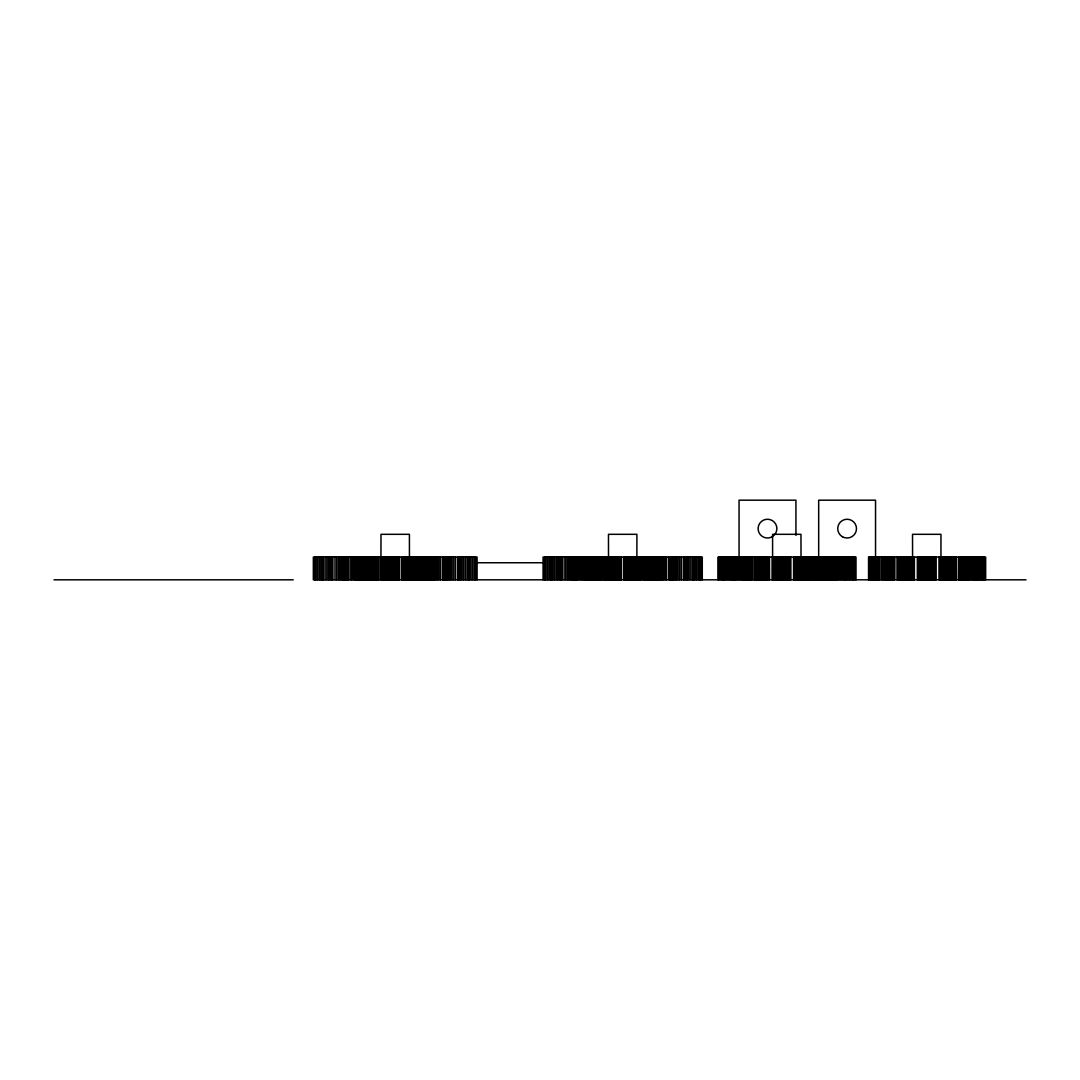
<?xml version="1.0" encoding="UTF-8"?>
<svg xmlns="http://www.w3.org/2000/svg" width="1080" height="1080" viewBox="0 0 1080 1080"><rect width="100%" height="100%" fill="white"/><g stroke="black" fill="none" stroke-linecap="round" stroke-linejoin="round"><path stroke-width="1.5" d="M477.563 562.748L543.173 562.748M54.014 579.812L293.234 579.812M1026 579.812L313.335 579.812L313.335 557.064L477.09 557.064L477.09 579.812M985.662 579.812L985.662 557.064L868.55 557.064L868.55 579.812M984.501 557.064L984.501 579.812M983.367 557.064L983.367 579.812M981.788 557.064L981.788 579.812M981.437 557.064L981.437 579.812M981.193 557.064L981.248 579.812M980.005 557.064L980.005 579.812M978.804 557.064L978.804 579.812M977.67 557.064L977.67 579.812M976.617 557.064L976.617 579.812M975.591 557.064L975.591 579.812M974.66 557.064L974.66 579.812M973.985 557.064L973.985 579.812M973.782 557.064L973.782 579.812M972.324 557.064L972.324 579.812M971.028 557.064L971.028 579.812M969.759 557.064L969.759 579.812M968.571 557.064L968.571 579.812M967.478 557.064L967.478 579.812M966.452 557.064L966.452 579.812M965.52 557.064L965.52 579.812M964.67 557.064L964.67 579.812M963.913 557.064L963.913 579.812M963.225 557.064L963.225 579.812M962.645 557.064L962.645 579.812M962.118 557.064L962.118 579.812M961.349 557.064L961.349 579.812M960.863 557.064L960.863 579.812M960.241 557.064L960.241 579.812M959.675 557.064L959.675 579.812M959.121 557.064L959.121 579.812M959 557.064L958.946 579.812M958.851 579.812L958.702 557.064L958.527 579.812M956.515 557.064L956.515 579.812M955.314 557.064L955.314 579.812M954.167 557.064L954.167 579.812M953.1 557.064L953.1 579.812M952.155 557.064L952.155 579.812M951.264 557.064L951.264 579.812M950.481 557.064L950.481 579.812M949.779 557.064L949.779 579.812M949.172 557.064L949.172 579.812M948.632 557.064L948.632 579.812M948.173 557.064L948.173 579.812M947.781 557.064L947.781 579.812M947.214 557.064L947.214 579.812M946.89 557.064L946.89 579.812M946.485 557.064L946.485 579.812M946.093 557.064L946.093 579.812M945.675 557.064L945.675 579.812M945.27 557.064L945.27 579.812M945.081 557.064L945.081 579.812M944.879 557.064L944.879 579.812M944.69 557.064L944.501 579.812M944.312 557.064L944.312 579.812M944.136 557.064L944.136 579.812M943.974 557.064L943.974 579.812M943.745 557.064L943.745 579.812M942.773 557.064L942.773 579.812M941.801 557.064L941.801 579.812M941.571 557.064L941.571 579.812M941.45 579.812L941.328 557.064L941.22 579.812M940.923 579.812L940.964 534.317L912.533 534.317L912.614 579.812M940.68 557.064L940.68 579.812M940.397 557.064L940.397 579.812M940.032 557.064L940.032 579.812M939.6 557.064L939.6 579.812M939.101 557.064L939.101 579.812M936.171 557.064L936.171 579.812M935.253 557.064L935.253 579.812M934.389 557.064L934.389 579.812M933.62 557.064L933.62 579.812M932.958 557.064L932.958 579.812M932.351 557.064L932.351 579.812M931.824 557.064L931.824 579.812M931.379 557.064L931.379 579.812M931.014 557.064L931.014 579.812M930.69 557.064L930.69 579.812M930.447 557.064L930.447 579.812M930.245 557.064L930.245 579.812M929.975 557.064L929.853 579.812L929.732 557.064M929.57 557.064L929.57 579.812M929.354 557.064L929.354 579.812M929.111 557.064L928.962 579.812M928.827 557.064L928.827 579.812M928.678 557.064L928.53 579.812M928.368 557.064L928.368 579.812M928.044 557.064L928.206 579.812M927.801 557.064L927.801 579.812M926.748 557.064L926.748 579.812M925.695 557.064L925.695 579.812M925.452 557.064L925.452 579.812M925.29 557.064L925.128 579.812M924.966 557.064L924.966 579.812M924.669 557.064L924.817 579.812M924.521 557.064L924.521 579.812M924.386 557.064L924.386 579.812M924.143 557.064L924.143 579.812M923.927 557.064L923.927 579.812M923.764 557.064L923.643 579.812L923.522 557.064M923.252 557.064L923.252 579.812M923.049 557.064L923.049 579.812M922.806 557.064L922.806 579.812M922.482 557.064L922.482 579.812M922.117 557.064L922.117 579.812M921.659 557.064L921.659 579.812M921.146 557.064L921.146 579.812M920.538 557.064L920.538 579.812M919.877 557.064L919.877 579.812M919.107 557.064L919.107 579.812M918.243 557.064L918.243 579.812M917.325 557.064L917.325 579.812M914.396 557.064L914.396 579.812M913.896 557.064L913.896 579.812M913.464 557.064L913.464 579.812M913.1 557.064L913.1 579.812M912.816 557.064L912.816 579.812M912.371 557.064L912.519 579.812M912.276 557.064L912.168 579.812L911.912 557.064M911.696 557.064L911.696 579.812M910.724 557.064L910.724 579.812M909.752 557.064L909.752 579.812M909.522 557.064L909.522 579.812M909.36 557.064L909.185 579.812M908.996 557.064L908.996 579.812M908.807 557.064L908.807 579.812M908.617 557.064L908.617 579.812M908.415 557.064L908.415 579.812M908.226 557.064L908.226 579.812M907.808 557.064L907.808 579.812M907.403 557.064L907.403 579.812M907.011 557.064L907.011 579.812M906.606 557.064L906.606 579.812M906.282 557.064L906.282 579.812M905.715 557.064L905.715 579.812M905.324 557.064L905.324 579.812M904.865 557.064L904.865 579.812M904.325 557.064L904.325 579.812M903.717 557.064L903.717 579.812M903.015 557.064L903.015 579.812M902.232 557.064L902.232 579.812M901.341 557.064L901.341 579.812M900.396 557.064L900.396 579.812M899.33 557.064L899.33 579.812M898.182 557.064L898.182 579.812M896.981 557.064L896.981 579.812M894.645 557.064L894.551 579.812L894.497 557.064M893.822 557.064L893.822 579.812M893.255 557.064L893.255 579.812M892.634 557.064L892.634 579.812M892.148 557.064L892.148 579.812M891.378 557.064L891.378 579.812M890.851 557.064L890.851 579.812M890.271 557.064L890.271 579.812M889.583 557.064L889.583 579.812M888.827 557.064L888.827 579.812M887.976 557.064L887.976 579.812M887.045 557.064L887.045 579.812M886.019 557.064L886.019 579.812M884.925 557.064L884.925 579.812M883.737 557.064L883.737 579.812M882.468 557.064L882.468 579.812M881.172 557.064L881.172 579.812M879.512 557.064L879.512 579.812M878.837 557.064L878.837 579.812M877.905 557.064L877.905 579.812M876.879 557.064L876.879 579.812M875.826 557.064L875.826 579.812M875.543 558.252L875.543 500.189L818.68 500.189L818.68 558.252M874.692 557.064L874.692 579.812M873.49 557.064L873.49 579.812M872.303 557.064L872.303 579.812M871.709 557.064L871.628 579.812M870.386 557.064L870.386 579.812M869.116 557.064L869.116 579.812M856.008 579.812L856.008 557.064L718.092 557.064L718.092 579.812M854.779 557.064L854.779 579.812M853.484 557.064L853.389 579.812M852.471 557.064L852.471 579.812M851.067 557.064L851.067 579.812M849.623 557.064L849.623 579.812M848.259 557.064L848.259 579.812M846.99 557.064L846.99 579.812M845.802 557.064L845.802 579.812M844.857 557.064L844.857 579.812M844.722 557.064L844.722 579.812M844.263 557.064L844.263 579.812M843.102 557.064L843.102 579.812M841.658 557.064L841.658 579.812M840.173 557.064L840.173 579.812M838.809 557.064L838.809 579.812M837.54 557.064L837.54 579.812M836.379 557.064L836.379 579.812M835.326 557.064L835.326 579.812M834.395 557.064L834.395 579.812M833.558 557.064L833.558 579.812M832.828 557.064L832.828 579.812M832.194 557.064L832.194 579.812M831.924 557.064L831.924 579.812M831.681 557.064L831.681 579.812M831.154 557.064L831.101 579.812M830.196 557.064L830.196 579.812M829.318 557.064L829.318 579.812M828.468 557.064L828.468 579.812M827.672 557.064L827.672 579.812M827.375 557.064L827.375 579.812M826.929 557.064L826.902 579.812M826.119 557.064L826.119 579.812M825.12 557.064L825.12 579.812M824.04 557.064L824.04 579.812M823.028 557.064L823.028 579.812M822.055 557.064L822.055 579.812M821.164 557.064L821.164 579.812M820.327 557.064L820.327 579.812M819.572 557.064L819.572 579.812M818.856 557.064L818.856 579.812M818.222 557.064L818.222 579.812M817.641 557.064L817.641 579.812M817.141 557.064L817.141 579.812M816.332 557.064L816.332 579.812M815.778 557.064L815.778 579.812M815.441 557.064L815.441 579.812M814.955 557.064L814.955 579.812M814.388 557.064L814.388 579.812M813.834 557.064L813.834 579.812M813.537 579.812L813.537 557.064L813.321 579.812M813.226 557.064L813.226 579.812M813.065 557.064L812.889 579.812L812.835 557.064M811.296 557.064L811.296 579.812M810.351 557.064L810.351 579.812M809.352 557.064L809.352 579.812M808.434 557.064L808.434 579.812M807.557 557.064L807.557 579.812M806.787 557.064L806.787 579.812M806.072 557.064L806.072 579.812M805.437 557.064L805.437 579.812M804.857 557.064L804.857 579.812M804.357 557.064L804.357 579.812M803.912 557.064L803.912 579.812M803.534 557.064L803.534 579.812M802.953 557.064L802.953 579.812M802.575 557.064L802.575 579.812M802.373 557.064L802.373 579.812M802.103 557.064L802.103 579.812M801.765 557.064L801.765 579.812M801.414 557.064L801.414 579.812M801.05 579.812L800.968 534.317L772.591 534.317L772.591 557.064M800.672 557.064L800.672 579.812M800.293 557.064L800.293 579.812M799.929 557.064L799.929 579.812M799.578 557.064L799.578 579.812M799.416 557.064L799.416 579.812M799.254 557.064L799.254 579.812M798.903 557.064L799.092 579.812M797.985 557.064L797.985 579.812M796.878 557.064L797.067 579.812M796.743 557.064L796.743 579.812L796.5 557.064M796.271 557.064L796.325 579.812M796.176 557.064L796.122 579.812M795.933 535.316L795.933 500.189L739.058 500.189L739.058 558.252M795.96 557.064L795.839 579.812M795.596 557.064L795.596 579.812M795.299 557.064L795.299 579.812M794.948 557.064L794.948 579.812M794.529 557.064L794.529 579.812M794.057 557.064L794.057 579.812M793.571 557.064L793.571 579.812M790.871 557.064L790.871 579.812M790.196 557.064L790.196 579.812M789.493 557.064L789.493 579.812M788.873 557.064L788.873 579.812M788.305 557.064L788.305 579.812M787.82 557.064L787.82 579.812M787.401 557.064L787.401 579.812M787.037 557.064L787.037 579.812M786.726 557.064L786.726 579.812M786.47 557.064L786.47 579.812M786.254 557.064L786.091 579.812M785.862 557.064L785.862 579.812M785.714 557.064L785.754 579.812M785.498 557.064L785.498 579.812M784.134 557.064L784.134 579.812M783.945 557.064L783.945 579.812M782.973 557.064L782.973 579.812M782.001 557.064L781.799 579.812M781.637 557.064L781.637 579.812M781.475 557.064L781.475 579.812M781.312 557.064L781.312 579.812M780.989 557.064L780.989 579.812M780.678 557.064L780.678 579.812M780.381 557.064L780.381 579.812M780.098 557.064L780.098 579.812M779.841 557.064L779.841 579.812M779.612 557.064L779.612 579.812M779.423 557.064L779.423 579.812M779.301 557.064L779.166 579.812M778.923 557.064L778.923 579.812M778.505 557.064L778.505 579.812M778.221 557.064L778.221 579.812M777.884 557.064L777.884 579.812M777.492 557.064L777.492 579.812M777.033 557.064L777.033 579.812M776.52 557.064L776.52 579.812M775.94 557.064L775.94 579.812M775.292 557.064L775.292 579.812M774.549 557.064L774.549 579.812M773.766 557.064L773.766 579.812M772.875 557.064L772.875 579.812M772.052 557.064L772.052 579.812M769.5 557.064L769.5 579.812M769.243 557.064L769.311 579.812M768.987 557.064L769 579.812M768.825 557.064L768.825 579.812M768.623 557.064L768.568 579.812M768.015 557.064L767.853 579.812M767.704 557.064L767.704 579.812M767.543 557.064L767.543 579.812M767.38 557.064L767.38 579.812M767.016 557.064L767.016 579.812M766.625 557.064L766.625 579.812M766.206 557.064L766.206 579.812M765.761 557.064L765.761 579.812M765.315 557.064L765.315 579.812M764.842 557.064L764.842 579.812M764.384 557.064L764.384 579.812M763.992 557.064L763.992 579.812M763.709 557.064L763.709 579.812M763.236 557.064L763.236 579.812M762.521 557.064L762.521 579.812M762.062 557.064L762.062 579.812M761.535 557.064L761.535 579.812M760.954 557.064L760.954 579.812M760.279 557.064L760.279 579.812M759.564 557.064L759.564 579.812M758.768 557.064L758.768 579.812M757.904 557.064L757.904 579.812M756.959 557.064L756.959 579.812M755.973 557.064L755.973 579.812M754.893 557.064L754.893 579.812M753.894 557.064L753.894 579.812M752.085 557.064L752.085 579.812M751.559 557.064L751.559 579.812M750.965 557.064L750.965 579.812M750.317 557.064L750.317 579.812M749.601 557.064L749.601 579.812M748.845 557.064L748.845 579.812M748.008 557.064L748.008 579.812M747.144 557.064L747.144 579.812M746.199 557.064L746.199 579.812M745.24 557.064L745.24 579.812M744.201 557.064L744.201 579.812M743.283 557.064L743.283 579.812M742.622 557.064L742.622 579.812M741.285 557.064L741.285 579.812M739.949 557.064L739.949 579.812M738.504 557.064L738.504 579.812M737.087 557.064L737.087 579.812M735.804 557.064L735.804 579.812M735.534 557.064L735.534 579.812M735.359 557.064L735.359 579.812M734.981 557.064L734.764 579.812M733.901 557.064L733.901 579.812M732.928 557.064L732.928 579.812M731.849 557.064L731.849 579.812M730.674 557.064L730.674 579.812M729.378 557.064L729.378 579.812M728.001 557.064L728.001 579.812M726.516 557.064L726.516 579.812M725.085 557.064L725.085 579.812M722.588 557.064L722.588 579.812M721.278 557.064L721.278 579.812M719.888 557.064L719.888 579.812M718.551 557.064L718.551 579.812M702.284 579.812L702.284 557.064L543.078 557.064L543.078 579.812M700.866 557.064L700.866 579.812M700.34 557.064L700.34 579.812M699.611 557.064L699.611 579.812M699.422 557.064L699.422 579.812M698.031 557.064L698.031 579.812M696.452 557.064L696.452 579.812M694.966 557.064L694.966 579.812M693.873 557.064L693.873 579.812M693.59 557.064L693.59 579.812M693.009 557.064L693.009 579.812M692.456 557.064L692.456 579.812M690.808 557.064L690.808 579.812M689.175 557.064L689.175 579.812M687.677 557.064L687.677 579.812M686.273 557.064L686.273 579.812M685.004 557.064L685.004 579.812M683.856 557.064L683.856 579.812M683.276 557.064L683.276 579.812M681.25 557.064L681.25 579.812M679.631 557.064L679.631 579.812M678.051 557.064L678.051 579.812M676.593 557.064L676.593 579.812M675.27 557.064L675.27 579.812M674.069 557.064L674.069 579.812M673.002 557.064L673.002 579.812M672.071 557.064L672.071 579.812M671.234 557.064L671.234 579.812M670.545 557.064L670.545 579.812M669.668 557.064L669.668 579.812M669.384 557.064L669.384 579.812M669.155 557.064L669.128 579.812M666.644 557.064L666.644 579.812M665.145 557.064L665.145 579.812M663.701 557.064L663.701 579.812M662.391 557.064L662.391 579.812M661.203 557.064L661.203 579.812M660.15 557.064L660.15 579.812M659.219 557.064L659.219 579.812M658.422 557.064L658.422 579.812M657.707 557.064L657.707 579.812M657.139 557.064L657.139 579.812M656.424 557.064L656.424 579.812M656.195 557.064L656.195 579.812M655.965 557.064L655.965 579.812M655.749 557.064L655.749 579.812M655.479 557.064L655.547 579.812M655.168 557.064L655.168 579.812M654.764 557.064L654.764 579.812M653.994 557.064L653.994 579.812M653.157 557.064L653.157 579.812M652.361 557.064L652.361 579.812M651.591 557.064L651.591 579.812M650.862 557.064L650.862 579.812M650.174 557.064L650.174 579.812M649.539 557.064L649.539 579.812M648.945 557.064L648.945 579.812M648.378 557.064L648.378 579.812M647.865 557.064L647.865 579.812M647.393 557.064L647.393 579.812M646.61 557.064L646.61 579.812M646.002 557.064L646.002 579.812M645.597 557.064L645.597 579.812M645.327 557.064L645.327 579.812M644.787 557.064L644.787 579.812M644.261 557.064L644.261 579.812M643.748 557.064L643.667 579.812L643.477 557.064M643.262 557.064L643.37 579.812M641.79 557.064L641.79 579.812M641.007 557.064L641.007 579.812M640.17 557.064L640.17 579.812M639.401 557.064L639.401 579.812M638.685 557.064L638.685 579.812M638.01 557.064L638.01 579.812M637.403 557.064L637.403 579.812M636.849 579.812L636.903 534.317L608.472 534.317L608.526 579.812M636.336 557.064L636.336 579.812M635.877 557.064L635.877 579.812M635.472 557.064L635.472 579.812M635.108 557.064L635.108 579.812M634.54 557.064L634.54 579.812M634.122 557.064L634.122 579.812M633.865 557.064L633.865 579.812M633.717 557.064L633.717 579.812M633.501 557.064L633.501 579.812M633.258 557.064L633.258 579.812M632.988 557.064L632.988 579.812M632.691 557.064L632.691 579.812M632.381 557.064L632.381 579.812M632.07 557.064L632.07 579.812M631.733 557.064L631.733 579.812M631.409 557.064L631.409 579.812M631.071 557.064L631.071 579.812M630.761 557.064L630.761 579.812M630.45 557.064L630.45 579.812M630.113 557.064L630.113 579.812M629.276 557.064L629.276 579.812M628.425 557.064L628.425 579.812M628.115 557.064L628.115 579.812M627.858 557.064L627.858 579.812M627.507 579.812L627.494 557.064L627.291 579.812M627.17 557.064L627.035 579.812M626.846 557.064L626.846 579.812M626.63 557.064L626.63 579.812M626.373 557.064L626.373 579.812M626.076 557.064L626.076 579.812M625.712 557.064L625.712 579.812M625.307 557.064L625.307 579.812M624.861 557.064L624.861 579.812M624.348 557.064L624.348 579.812M623.849 557.064L623.849 579.812M621.527 557.064L621.527 579.812M621.027 557.064L621.027 579.812M620.514 557.064L620.514 579.812M620.055 557.064L620.055 579.812M619.65 557.064L619.65 579.812M619.299 557.064L619.299 579.812M619.002 557.064L619.002 579.812M618.745 557.064L618.745 579.812M618.516 557.064L618.516 579.812M618.287 557.064L618.273 579.812M618.192 557.064L618.219 579.812M617.936 557.064L617.922 579.812M617.733 557.064L617.733 579.812M617.504 557.064L617.504 579.812M617.261 557.064L617.261 579.812M616.95 557.064L616.95 579.812M616.1 557.064L616.1 579.812M615.249 557.064L615.249 579.812M614.925 557.064L614.925 579.812M614.615 557.064L614.615 579.812M614.29 557.064L614.29 579.812M613.967 557.064L613.967 579.812M613.629 557.064L613.629 579.812M613.305 557.064L613.305 579.812M612.981 557.064L612.981 579.812M612.671 557.064L612.671 579.812M612.387 557.064L612.387 579.812M612.117 557.064L612.117 579.812M611.861 557.064L611.861 579.812M611.644 557.064L611.51 579.812M611.253 557.064L611.253 579.812M610.835 557.064L610.835 579.812M610.254 557.064L610.254 579.812M609.903 557.064L609.903 579.812M609.498 557.064L609.498 579.812M609.026 557.064L609.026 579.812M607.973 557.064L607.973 579.812M607.365 557.064L607.365 579.812M606.69 557.064L606.69 579.812M605.975 557.064L605.975 579.812M605.205 557.064L605.205 579.812M604.368 557.064L604.368 579.812M603.585 557.064L603.585 579.812M602.006 557.064L601.884 579.812M601.614 557.064L601.708 579.812M601.101 557.064L601.101 579.812M600.575 557.064L600.575 579.812M600.035 557.064L600.035 579.812M599.778 557.064L599.778 579.812M599.36 557.064L599.36 579.812M598.765 557.064L598.765 579.812M597.969 557.064L597.969 579.812M597.51 557.064L597.51 579.812M596.997 557.064L596.997 579.812M596.43 557.064L596.43 579.812M595.823 557.064L595.823 579.812M595.188 557.064L595.188 579.812M594.513 557.064L594.513 579.812M593.784 557.064L593.784 579.812M593.014 557.064L593.014 579.812M592.218 557.064L592.218 579.812M591.381 557.064L591.381 579.812M590.612 557.064L590.612 579.812M590.207 557.064L590.207 579.812M589.896 557.064L590.018 579.812M589.829 557.064L589.829 579.812M589.613 557.064L589.613 579.812M589.397 557.064L589.397 579.812M589.181 557.064L589.181 579.812M588.951 557.064L588.951 579.812M588.236 557.064L588.236 579.812M587.655 557.064L587.655 579.812M586.953 557.064L586.953 579.812M586.157 557.064L586.157 579.812M585.225 557.064L585.225 579.812M584.172 557.064L584.172 579.812M582.984 557.064L582.984 579.812M581.675 557.064L581.675 579.812M580.217 557.064L580.217 579.812M578.718 557.064L578.718 579.812M577.125 557.064L577.125 579.812M576.936 557.064L577.017 579.812M576.72 557.064L576.747 579.812M576.518 557.064L576.49 579.812M576.248 557.064L576.207 579.812M575.977 557.064L575.977 579.812M575.707 557.064L575.707 579.812M574.83 557.064L574.83 579.812M574.142 557.064L574.142 579.812M573.305 557.064L573.305 579.812M572.373 557.064L572.373 579.812M571.293 557.064L571.293 579.812M570.105 557.064L570.105 579.812M568.769 557.064L568.769 579.812M567.324 557.064L567.324 579.812M565.731 557.064L565.731 579.812M564.111 557.064L564.111 579.812M562.086 557.064L562.086 579.812M561.506 557.064L561.506 579.812M560.358 557.064L560.358 579.812M559.102 557.064L559.102 579.812M557.699 557.064L557.699 579.812M556.187 557.064L556.187 579.812M554.567 557.064L554.567 579.812M552.906 557.064L552.906 579.812M552.366 557.064L552.366 579.812M551.786 557.064L551.786 579.812M551.489 557.064L551.489 579.812M550.395 557.064L550.395 579.812M548.924 557.064L548.924 579.812M547.344 557.064L547.344 579.812M545.764 557.064L545.764 579.812M545.036 557.064L545.036 579.812M544.509 557.064L544.509 579.812M475.619 557.064L475.619 579.812M475.079 557.064L475.079 579.812M474.336 557.064L474.336 579.812M472.702 557.064L472.702 579.812M471.083 557.064L471.083 579.812M469.557 557.064L469.557 579.812M468.437 557.064L468.437 579.812M466.979 557.064L466.979 579.812M465.277 557.064L465.277 579.812M463.604 557.064L463.604 579.812M462.051 557.064L462.051 579.812M460.62 557.064L460.62 579.812M459.311 557.064L459.311 579.812M458.136 557.064L458.136 579.812M457.542 557.064L457.542 579.812M455.45 557.064L455.45 579.812M453.789 557.064L453.789 579.812M452.156 557.064L452.156 579.812M450.657 557.064L450.657 579.812M449.294 557.064L449.294 579.812M448.065 557.064L448.065 579.812M446.958 557.064L446.958 579.812M446 557.064L446 579.812M445.149 557.064L445.149 579.812M444.433 557.064L444.433 579.812M443.529 557.064L443.529 579.812M442.706 557.064L442.706 579.812M442.463 557.064L442.463 579.812M440.424 557.064L440.424 579.812M438.885 557.064L438.885 579.812M437.4 557.064L437.4 579.812M436.05 557.064L436.05 579.812M434.822 557.064L434.822 579.812M433.742 557.064L433.742 579.812M432.783 557.064L432.783 579.812M431.96 557.064L431.96 579.812M431.244 557.064L431.244 579.812M430.65 557.064L430.65 579.812M429.908 557.064L429.908 579.812M429.678 557.064L429.678 579.812M429.449 557.064L429.449 579.812M429.219 557.064L429.219 579.812M429.003 557.064L429.003 579.812M428.8 557.064L428.8 579.812M428.612 557.064L428.612 579.812M428.436 557.064L428.436 579.812M428.274 557.064L428.126 579.812M427.95 557.064L427.95 579.812M427.356 557.064L427.356 579.812M427.154 557.064L427.154 579.812M426.708 557.064L426.708 579.812M426.033 557.064L426.033 579.812M425.371 557.064L425.371 579.812M424.724 557.064L424.724 579.812M424.103 557.064L424.103 579.812M423.495 557.064L423.495 579.812M422.914 557.064L422.914 579.812M422.375 557.064L422.375 579.812M421.848 557.064L421.848 579.812M421.376 557.064L421.376 579.812M420.917 557.064L420.917 579.812M420.565 557.064L420.565 579.812M420.404 557.064L420.404 579.812M420.214 557.064L419.999 579.812M419.756 557.064L419.756 579.812M419.108 557.064L419.108 579.812M418.284 557.064L418.284 579.812M417.433 557.064L417.433 579.812M416.637 557.064L416.637 579.812M415.881 557.064L415.881 579.812M415.179 557.064L415.179 579.812M414.518 557.064L414.518 579.812M413.897 557.064L413.897 579.812M413.343 557.064L413.343 579.812M412.817 557.064L412.817 579.812M412.358 557.064L412.358 579.812M411.925 557.064L411.925 579.812M411.224 557.064L411.224 579.812M410.697 557.064L410.697 579.812M410.089 557.064L410.319 579.812M409.82 557.064L409.82 579.812M409.469 579.812L409.414 534.317L380.997 534.317L380.889 579.812M409.118 557.064L409.118 579.812M408.74 557.064L408.74 579.812M408.362 557.064L408.362 579.812M407.983 557.064L407.983 579.812M407.592 557.064L407.592 579.812M407.214 557.064L407.214 579.812M406.85 557.064L406.85 579.812M406.499 557.064L406.499 579.812M406.161 557.064L406.161 579.812M405.851 557.064L405.851 579.812M405.567 557.064L405.567 579.812M404.717 557.064L404.717 579.812M404.257 557.064L404.257 579.812M404.082 579.812L404.028 557.064L403.907 579.812M403.799 557.064L403.745 579.812M403.502 557.064L403.542 579.812M403.299 557.064L403.299 579.812M403.015 557.064L403.015 579.812M402.692 557.064L402.692 579.812M402.314 557.064L402.314 579.812M401.909 557.064L401.909 579.812M399.681 557.064L399.681 579.812M399.046 557.064L399.046 579.812M398.439 557.064L398.439 579.812M397.872 557.064L397.872 579.812M397.373 557.064L397.373 579.812M396.913 557.064L396.913 579.812M396.509 557.064L396.509 579.812M396.144 557.064L396.144 579.812M395.834 557.064L395.834 579.812M395.55 557.064L395.55 579.812M395.32 557.064L395.32 579.812M395.118 557.064L395.118 579.812M394.821 557.064L394.821 579.812M394.619 557.064L394.605 579.812M394.497 557.064L394.362 579.812M394.187 557.064L394.187 579.812M393.971 557.064L393.971 579.812M393.728 557.064L393.728 579.812M393.471 557.064L393.471 579.812M393.188 557.064L393.188 579.812M392.89 557.064L392.89 579.812M391.905 557.064L391.905 579.812M391.055 557.064L391.055 579.812M390.623 557.064L390.623 579.812M390.312 557.064L390.312 579.812M389.988 557.064L389.988 579.812M389.678 557.064L389.678 579.812M389.367 557.064L389.367 579.812M389.07 557.064L389.07 579.812M388.787 557.064L388.787 579.812M388.53 557.064L388.53 579.812M388.287 557.064L388.287 579.812M388.071 557.064L388.071 579.812M387.896 557.064L387.896 579.812M387.761 557.064L387.666 579.812M387.531 557.064L387.531 579.812M387.275 557.064L387.275 579.812M386.897 557.064L386.897 579.812M386.357 557.064L386.357 579.812M386.033 557.064L386.033 579.812M385.655 557.064L385.655 579.812M385.236 557.064L385.236 579.812M384.777 557.064L384.777 579.812M384.251 557.064L384.251 579.812M383.683 557.064L383.683 579.812M383.062 557.064L383.062 579.812M382.388 557.064L382.388 579.812M381.672 557.064L381.672 579.812M380.12 557.064L380.12 579.812M378.486 557.064L378.486 579.812M378.162 557.064L378.23 579.812M378.068 557.064L377.946 579.812M377.879 557.064L377.865 579.812M377.636 557.064L377.636 579.812M377.177 557.064L377.177 579.812M376.704 557.064L376.704 579.812M376.218 557.064L376.218 579.812M375.719 557.064L375.719 579.812M375.206 557.064L375.206 579.812M374.787 557.064L374.787 579.812M374.504 557.064L374.504 579.812M374.045 557.064L374.045 579.812M373.424 557.064L373.424 579.812M372.64 557.064L372.64 579.812M372.155 557.064L372.155 579.812M371.669 557.064L371.669 579.812M371.101 557.064L371.101 579.812M370.521 557.064L370.521 579.812M369.887 557.064L369.887 579.812M369.212 557.064L369.212 579.812M368.51 557.064L368.51 579.812M367.754 557.064L367.754 579.812M366.984 557.064L366.984 579.812M366.174 557.064L366.174 579.812M365.391 557.064L365.391 579.812M365.04 557.064L365.04 579.812M364.716 579.812L364.716 557.064L364.487 579.812M364.379 557.064L364.257 579.812M364.136 557.064L364.068 579.812M363.272 557.064L363.272 579.812M362.475 557.064L362.475 579.812M362.3 557.064L362.3 579.812M361.989 557.064L362.151 579.812M361.8 557.064L361.8 579.812M361.611 557.064L361.611 579.812M361.409 557.064L361.409 579.812M361.206 557.064L361.206 579.812M360.976 557.064L360.976 579.812M360.747 557.064L360.747 579.812M360.518 557.064L360.518 579.812M359.775 557.064L359.775 579.812M359.181 557.064L359.181 579.812M358.452 557.064L358.452 579.812M357.629 557.064L357.629 579.812M356.67 557.064L356.67 579.812M355.59 557.064L355.59 579.812M354.375 557.064L354.375 579.812M353.025 557.064L353.025 579.812M351.54 557.064L351.54 579.812M349.988 557.064L349.988 579.812M348.246 557.064L348.246 579.812M348.151 557.064L348.151 579.812M347.936 557.064L347.963 579.812M347.72 557.064L347.693 579.812M347.409 557.064L347.45 579.812M347.18 557.064L347.18 579.812M346.896 557.064L346.896 579.812M345.992 557.064L345.992 579.812M345.276 557.064L345.276 579.812M344.425 557.064L344.425 579.812M343.454 557.064L343.454 579.812M342.36 557.064L342.36 579.812M341.132 557.064L341.132 579.812M339.755 557.064L339.755 579.812M338.269 557.064L338.269 579.812M336.636 557.064L336.636 579.812M334.962 557.064L334.962 579.812M332.883 557.064L332.883 579.812M332.289 557.064L332.289 579.812M331.115 557.064L331.115 579.812M329.805 557.064L329.805 579.812M328.374 557.064L328.374 579.812M326.822 557.064L326.822 579.812M325.148 557.064L325.148 579.812M323.447 557.064L323.447 579.812M322.286 557.064L322.286 579.812M321.988 557.064L321.988 579.812M320.868 557.064L320.868 579.812M319.343 557.064L319.343 579.812M317.723 557.064L317.723 579.812M316.089 557.064L316.089 579.812M315.333 557.064L315.333 579.812M314.807 557.064L314.807 579.812M773.051 536.18A9.383 9.383 0 0 1 758.227 530.132A9.383 9.383 0 0 1 770.378 519.696A9.383 9.383 0 0 1 774.13 535.262M982.274 579.812L982.274 557.064L982.233 579.812M723.816 579.812L723.816 557.064L723.735 579.812M443.016 579.812L443.016 557.064L442.894 579.812M842.413 536.746A9.383 9.383 0 0 0 856.494 528.633A9.383 9.383 0 0 0 842.413 520.506A9.383 9.383 0 0 0 842.413 536.746"/></g></svg>
